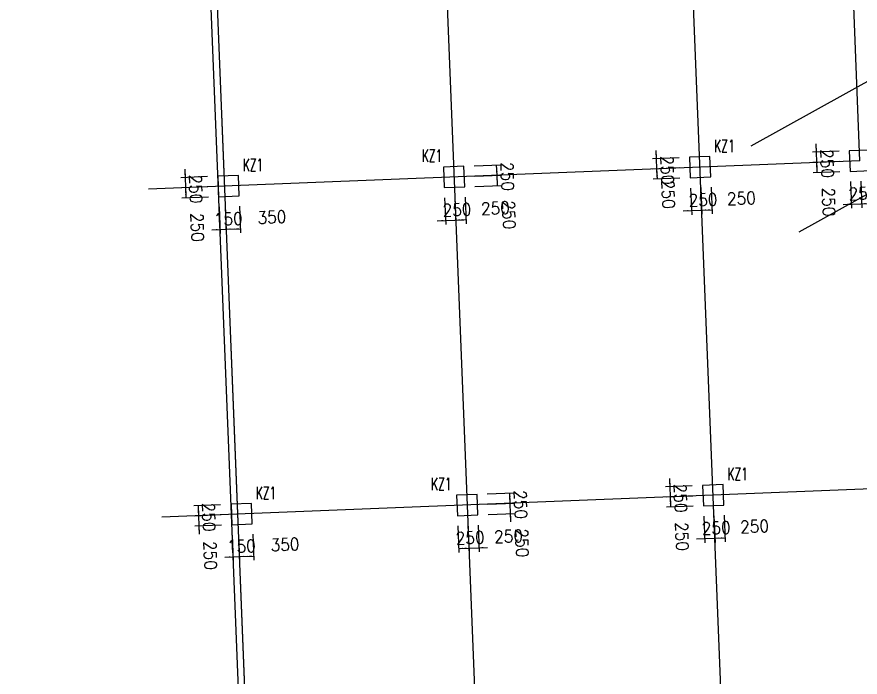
# Model space of a CAD drawing. Extents: x 387171 to 699106, y 11966 to 245688.
# Drawn here: x 476181 to 496731, y 98222 to 114309 of the extents above; entities that cross this region are included whole.
import ezdxf

# ---------------------------------------------------------------- set-up
doc = ezdxf.new("R2010")
doc.units = 0
doc.header["$LTSCALE"] = 100
doc.header["$MEASUREMENT"] = 0
for name, color, linetype in [('COLU', 7, 'Continuous'), ('DIM', 3, 'Continuous'), ('DOTE', 253, 'Continuous'), ('NUM', 7, 'Continuous'), ('Q-dote', 253, 'Continuous')]:
    doc.layers.add(name, color=color, linetype=linetype)
doc.styles.get("Standard").update_dxf_attribs({"font": 'standard'})
doc.dimstyles.get("Standard").update_dxf_attribs({"dimtxt": 300, "dimasz": 100, "dimexe": 100, "dimexo": 250, "dimgap": 100, "dimtad": 0, "dimtoh": 1, "dimdec": 0, "dimdsep": 46, "dimcen": 0.09, "dimclrt": 7, "dimadec": 0, "dimazin": 0, "dimtfac": 1, "dimtdec": 4, "dimtofl": 0, "dimtmove": 0, "dimatfit": 3, "dimfxl": 1, "dimtolj": 1, "dimtzin": 0, "dimarcsym": 0})

# ---------------------------------------------------------------- blocks, each defined once
blk = doc.blocks.new('*D1173')
at = {"layer": 'DIM', "color": 0, "linetype": 'ByBlock', "lineweight": -2}
for p, q in [((496496, 110295), (496523, 109646)), ((496746, 110305), (496772, 109656)), ((496319, 109738), (496968, 109764))]:
    blk.add_line(p, q, dxfattribs=at)
for points in [[(496519, 109746), (496419, 109725), (496418, 109758)], [(496768, 109756), (496868, 109776), (496869, 109743)]]:
    blk.add_solid(points, dxfattribs=at)
at = {"layer": 'DIM', "color": 7, "linetype": 'Continuous', "lineweight": -2, "insert": (496799, 110007), "char_height": 300, "width": 566.67, "attachment_point": 5, "rotation": 2.2988}
blk.add_mtext('250', dxfattribs=at)
blk = doc.blocks.new('*D1690')
at = {"layer": 'DIM', "color": 0, "linetype": 'ByBlock', "lineweight": -2}
for p, q in [((496227, 110785), (495577, 110759)), ((495687, 110513), (495677, 110763)), ((496237, 110535), (495587, 110509))]:
    blk.add_line(p, q, dxfattribs=at)
for points in [[(495677, 110763), (495698, 110664), (495664, 110662)], [(495687, 110513), (495666, 110612), (495700, 110614)]]:
    blk.add_solid(points, dxfattribs=at)
at = {"layer": 'DIM', "color": 7, "linetype": 'Continuous', "lineweight": -2, "insert": (495966, 109797), "char_height": 300, "width": 566.67, "attachment_point": 5, "rotation": 272.2988}
blk.add_mtext('250', dxfattribs=at)
blk = doc.blocks.new('*D1891')
at = {"layer": 'DIM', "color": 0, "linetype": 'ByBlock', "lineweight": -2}
for p, q in [((495685, 110563), (495659, 111212)), ((496217, 111035), (495567, 111009)), ((496227, 110785), (495577, 110759))]:
    blk.add_line(p, q, dxfattribs=at)
for points in [[(495667, 111013), (495646, 111112), (495680, 111113)], [(495677, 110763), (495698, 110664), (495664, 110662)]]:
    blk.add_solid(points, dxfattribs=at)
at = {"layer": 'DIM', "color": 7, "linetype": 'Continuous', "lineweight": -2, "insert": (495928, 110733), "char_height": 300, "width": 566.67, "attachment_point": 5, "rotation": 272.2988}
blk.add_mtext('250', dxfattribs=at)
blk = doc.blocks.new('*D1500')
at = {"layer": 'DIM', "color": 0, "linetype": 'ByBlock', "lineweight": -2}
for p, q in [((492849, 110149), (492875, 109499)), ((492600, 110139), (492626, 109489)), ((492422, 109581), (493071, 109607))]:
    blk.add_line(p, q, dxfattribs=at)
for points in [[(492622, 109589), (492522, 109569), (492521, 109602)], [(492871, 109599), (492971, 109620), (492972, 109587)]]:
    blk.add_solid(points, dxfattribs=at)
at = {"layer": 'DIM', "color": 7, "linetype": 'Continuous', "lineweight": -2, "insert": (492902, 109851), "char_height": 300, "width": 566.67, "attachment_point": 5, "rotation": 2.2988}
blk.add_mtext('250', dxfattribs=at)
blk = doc.blocks.new('*D2410')
at = {"layer": 'DIM', "color": 0, "linetype": 'ByBlock', "lineweight": -2}
for p, q in [((492849, 110149), (492875, 109499)), ((493099, 110159), (493125, 109509)), ((492871, 109599), (493121, 109609))]:
    blk.add_line(p, q, dxfattribs=at)
for points in [[(492871, 109599), (492971, 109620), (492972, 109587)], [(493121, 109609), (493022, 109589), (493021, 109622)]]:
    blk.add_solid(points, dxfattribs=at)
at = {"layer": 'DIM', "color": 7, "linetype": 'Continuous', "lineweight": -2, "insert": (493837, 109888), "char_height": 300, "width": 566.67, "attachment_point": 5, "rotation": 2.2988}
blk.add_mtext('250', dxfattribs=at)
blk = doc.blocks.new('*D2027')
at = {"layer": 'DIM', "color": 0, "linetype": 'ByBlock', "lineweight": -2}
for p, q in [((492330, 110628), (491680, 110602)), ((491790, 110357), (491780, 110606)), ((492340, 110379), (491690, 110353))]:
    blk.add_line(p, q, dxfattribs=at)
for points in [[(491780, 110606), (491801, 110507), (491768, 110506)], [(491790, 110357), (491770, 110456), (491803, 110457)]]:
    blk.add_solid(points, dxfattribs=at)
at = {"layer": 'DIM', "color": 7, "linetype": 'Continuous', "lineweight": -2, "insert": (492055, 109984), "char_height": 300, "width": 566.67, "attachment_point": 5, "rotation": 272.2988}
blk.add_mtext('250', dxfattribs=at)
blk = doc.blocks.new('*D2930')
at = {"layer": 'DIM', "color": 0, "linetype": 'ByBlock', "lineweight": -2}
for p, q in [((491788, 110407), (491762, 111056)), ((492320, 110878), (491670, 110852)), ((492330, 110628), (491680, 110602))]:
    blk.add_line(p, q, dxfattribs=at)
for points in [[(491770, 110856), (491750, 110955), (491783, 110957)], [(491780, 110606), (491801, 110507), (491768, 110506)]]:
    blk.add_solid(points, dxfattribs=at)
at = {"layer": 'DIM', "color": 7, "linetype": 'Continuous', "lineweight": -2, "insert": (492032, 110576), "char_height": 300, "width": 566.67, "attachment_point": 5, "rotation": 272.2988}
blk.add_mtext('250', dxfattribs=at)
blk = doc.blocks.new('*D112')
at = {"layer": 'DIM', "color": 0, "linetype": 'ByBlock', "lineweight": -2}
for p, q in [((492083, 103062), (492109, 102413)), ((492641, 102885), (491991, 102859)), ((492651, 102635), (492001, 102609))]:
    blk.add_line(p, q, dxfattribs=at)
for points in [[(492091, 102863), (492070, 102962), (492104, 102963)], [(492101, 102613), (492122, 102514), (492088, 102512)]]:
    blk.add_solid(points, dxfattribs=at)
at = {"layer": 'DIM', "color": 7, "linetype": 'Continuous', "lineweight": -2, "insert": (492353, 102583), "char_height": 300, "width": 566.67, "attachment_point": 5, "rotation": 272.2988}
blk.add_mtext('250', dxfattribs=at)
blk = doc.blocks.new('*D303')
at = {"layer": 'DIM', "color": 0, "linetype": 'ByBlock', "lineweight": -2}
for p, q in [((492651, 102635), (492001, 102609)), ((492101, 102613), (492111, 102363)), ((492661, 102385), (492011, 102359))]:
    blk.add_line(p, q, dxfattribs=at)
for points in [[(492101, 102613), (492122, 102514), (492088, 102512)], [(492111, 102363), (492090, 102462), (492124, 102464)]]:
    blk.add_solid(points, dxfattribs=at)
at = {"layer": 'DIM', "color": 7, "linetype": 'Continuous', "lineweight": -2, "insert": (492390, 101647), "char_height": 300, "width": 566.67, "attachment_point": 5, "rotation": 272.2988}
blk.add_mtext('250', dxfattribs=at)
blk = doc.blocks.new('*D4476')
at = {"layer": 'DIM', "color": 0, "linetype": 'ByBlock', "lineweight": -2}
for p, q in [((492921, 102145), (492947, 101496)), ((493170, 102155), (493196, 101506)), ((492743, 101588), (493392, 101614))]:
    blk.add_line(p, q, dxfattribs=at)
for points in [[(492943, 101596), (492843, 101575), (492842, 101608)], [(493192, 101606), (493292, 101626), (493293, 101593)]]:
    blk.add_solid(points, dxfattribs=at)
at = {"layer": 'DIM', "color": 7, "linetype": 'Continuous', "lineweight": -2, "insert": (493223, 101857), "char_height": 300, "width": 566.67, "attachment_point": 5, "rotation": 2.2988}
blk.add_mtext('250', dxfattribs=at)
blk = doc.blocks.new('*D794')
at = {"layer": 'DIM', "color": 0, "linetype": 'ByBlock', "lineweight": -2}
for p, q in [((493170, 102155), (493196, 101506)), ((493420, 102165), (493446, 101516)), ((493192, 101606), (493442, 101616))]:
    blk.add_line(p, q, dxfattribs=at)
for points in [[(493192, 101606), (493292, 101626), (493293, 101593)], [(493442, 101616), (493343, 101595), (493342, 101628)]]:
    blk.add_solid(points, dxfattribs=at)
at = {"layer": 'DIM', "color": 7, "linetype": 'Continuous', "lineweight": -2, "insert": (494158, 101895), "char_height": 300, "width": 566.67, "attachment_point": 5, "rotation": 2.2988}
blk.add_mtext('250', dxfattribs=at)
blk = doc.blocks.new('*D3605')
at = {"layer": 'DIM', "color": 0, "linetype": 'ByBlock', "lineweight": -2}
for p, q in [((481146, 102423), (480496, 102397)), ((480596, 102401), (480606, 102151)), ((481156, 102173), (480506, 102147))]:
    blk.add_line(p, q, dxfattribs=at)
for points in [[(480596, 102401), (480617, 102302), (480584, 102301)], [(480606, 102151), (480586, 102251), (480619, 102252)]]:
    blk.add_solid(points, dxfattribs=at)
at = {"layer": 'DIM', "color": 7, "linetype": 'Continuous', "lineweight": -2, "insert": (480858, 102121), "char_height": 300, "width": 566.67, "attachment_point": 5, "rotation": 272.2988}
blk.add_mtext('250', dxfattribs=at)
blk = doc.blocks.new('*D4357')
at = {"layer": 'DIM', "color": 0, "linetype": 'ByBlock', "lineweight": -2}
for p, q in [((480598, 102351), (480624, 101702)), ((481156, 102173), (480506, 102147)), ((481166, 101924), (480516, 101898))]:
    blk.add_line(p, q, dxfattribs=at)
for points in [[(480606, 102151), (480586, 102251), (480619, 102252)], [(480616, 101902), (480637, 101802), (480604, 101801)]]:
    blk.add_solid(points, dxfattribs=at)
at = {"layer": 'DIM', "color": 7, "linetype": 'Continuous', "lineweight": -2, "insert": (480895, 101186), "char_height": 300, "width": 566.67, "attachment_point": 5, "rotation": 272.2988}
blk.add_mtext('250', dxfattribs=at)
blk = doc.blocks.new('*D4546')
at = {"layer": 'DIM', "color": 0, "linetype": 'ByBlock', "lineweight": -2}
for p, q in [((486925, 101905), (486951, 101255)), ((487175, 101915), (487201, 101265)), ((486947, 101355), (487197, 101365))]:
    blk.add_line(p, q, dxfattribs=at)
for points in [[(486947, 101355), (487047, 101376), (487048, 101343)], [(487197, 101365), (487098, 101345), (487097, 101378)]]:
    blk.add_solid(points, dxfattribs=at)
at = {"layer": 'DIM', "color": 7, "linetype": 'Continuous', "lineweight": -2, "insert": (487227, 101617), "char_height": 300, "width": 566.67, "attachment_point": 5, "rotation": 2.2988}
blk.add_mtext('250', dxfattribs=at)
blk = doc.blocks.new('*D4299')
at = {"layer": 'DIM', "color": 0, "linetype": 'ByBlock', "lineweight": -2}
for p, q in [((487175, 101915), (487201, 101265)), ((487425, 101925), (487451, 101275)), ((486997, 101357), (487647, 101383))]:
    blk.add_line(p, q, dxfattribs=at)
for points in [[(487197, 101365), (487098, 101345), (487097, 101378)], [(487447, 101375), (487546, 101396), (487548, 101363)]]:
    blk.add_solid(points, dxfattribs=at)
at = {"layer": 'DIM', "color": 7, "linetype": 'Continuous', "lineweight": -2, "insert": (488163, 101654), "char_height": 300, "width": 566.67, "attachment_point": 5, "rotation": 2.2988}
blk.add_mtext('250', dxfattribs=at)
blk = doc.blocks.new('*D483')
at = {"layer": 'DIM', "color": 0, "linetype": 'ByBlock', "lineweight": -2}
for p, q in [((488222, 102007), (488196, 102656)), ((487655, 102434), (488304, 102460)), ((487665, 102185), (488314, 102211))]:
    blk.add_line(p, q, dxfattribs=at)
for points in [[(488204, 102456), (488184, 102556), (488217, 102557)], [(488214, 102207), (488235, 102107), (488202, 102106)]]:
    blk.add_solid(points, dxfattribs=at)
at = {"layer": 'DIM', "color": 7, "linetype": 'Continuous', "lineweight": -2, "insert": (488493, 101491), "char_height": 300, "width": 566.67, "attachment_point": 5, "rotation": 272.2988}
blk.add_mtext('250', dxfattribs=at)
blk = doc.blocks.new('*D255')
at = {"layer": 'DIM', "color": 0, "linetype": 'ByBlock', "lineweight": -2}
for p, q in [((487645, 102684), (488294, 102710)), ((488204, 102456), (488194, 102706)), ((487655, 102434), (488304, 102460))]:
    blk.add_line(p, q, dxfattribs=at)
for points in [[(488194, 102706), (488215, 102607), (488182, 102606)], [(488204, 102456), (488184, 102556), (488217, 102557)]]:
    blk.add_solid(points, dxfattribs=at)
at = {"layer": 'DIM', "color": 7, "linetype": 'Continuous', "lineweight": -2, "insert": (488456, 102426), "char_height": 300, "width": 566.67, "attachment_point": 5, "rotation": 272.2988}
blk.add_mtext('250', dxfattribs=at)
blk = doc.blocks.new('*D993')
at = {"layer": 'DIM', "color": 0, "linetype": 'ByBlock', "lineweight": -2}
for p, q in [((480271, 110595), (480297, 109945)), ((480829, 110417), (480180, 110391)), ((480839, 110167), (480190, 110141))]:
    blk.add_line(p, q, dxfattribs=at)
for points in [[(480279, 110395), (480259, 110494), (480292, 110496)], [(480289, 110145), (480310, 110046), (480277, 110045)]]:
    blk.add_solid(points, dxfattribs=at)
at = {"layer": 'DIM', "color": 7, "linetype": 'Continuous', "lineweight": -2, "insert": (480541, 110115), "char_height": 300, "width": 566.67, "attachment_point": 5, "rotation": 272.2988}
blk.add_mtext('250', dxfattribs=at)
blk = doc.blocks.new('*D616')
at = {"layer": 'DIM', "color": 0, "linetype": 'ByBlock', "lineweight": -2}
for p, q in [((480839, 110167), (480190, 110141)), ((480289, 110145), (480299, 109895)), ((480849, 109917), (480200, 109891))]:
    blk.add_line(p, q, dxfattribs=at)
for points in [[(480289, 110145), (480310, 110046), (480277, 110045)], [(480299, 109895), (480279, 109995), (480312, 109996)]]:
    blk.add_solid(points, dxfattribs=at)
at = {"layer": 'DIM', "color": 7, "linetype": 'Continuous', "lineweight": -2, "insert": (480578, 109180), "char_height": 300, "width": 566.67, "attachment_point": 5, "rotation": 272.2988}
blk.add_mtext('250', dxfattribs=at)
blk = doc.blocks.new('*D1514')
at = {"layer": 'DIM', "color": 0, "linetype": 'ByBlock', "lineweight": -2}
for p, q in [((481109, 109678), (481135, 109028)), ((481259, 109684), (481285, 109034)), ((480931, 109120), (481481, 109142))]:
    blk.add_line(p, q, dxfattribs=at)
for points in [[(481131, 109128), (481032, 109107), (481030, 109141)], [(481281, 109134), (481380, 109155), (481381, 109121)]]:
    blk.add_solid(points, dxfattribs=at)
at = {"layer": 'DIM', "color": 7, "linetype": 'Continuous', "lineweight": -2, "insert": (481332, 109386), "char_height": 300, "width": 476.67, "attachment_point": 5, "rotation": 2.2988}
blk.add_mtext('150', dxfattribs=at)
blk = doc.blocks.new('*D1696')
at = {"layer": 'DIM', "color": 0, "linetype": 'ByBlock', "lineweight": -2}
for p, q in [((481259, 109684), (481285, 109034)), ((481608, 109698), (481635, 109048)), ((481281, 109134), (481631, 109148))]:
    blk.add_line(p, q, dxfattribs=at)
for points in [[(481281, 109134), (481380, 109155), (481381, 109121)], [(481631, 109148), (481531, 109127), (481530, 109161)]]:
    blk.add_solid(points, dxfattribs=at)
at = {"layer": 'DIM', "color": 7, "linetype": 'Continuous', "lineweight": -2, "insert": (482396, 109429), "char_height": 300, "width": 566.67, "attachment_point": 5, "rotation": 2.2988}
blk.add_mtext('350', dxfattribs=at)
blk = doc.blocks.new('*D1310')
at = {"layer": 'DIM', "color": 0, "linetype": 'ByBlock', "lineweight": -2}
for p, q in [((486604, 109898), (486631, 109249)), ((486854, 109908), (486880, 109259)), ((486427, 109341), (487076, 109367))]:
    blk.add_line(p, q, dxfattribs=at)
for points in [[(486627, 109349), (486527, 109328), (486526, 109361)], [(486876, 109359), (486976, 109379), (486977, 109346)]]:
    blk.add_solid(points, dxfattribs=at)
at = {"layer": 'DIM', "color": 7, "linetype": 'Continuous', "lineweight": -2, "insert": (486907, 109610), "char_height": 300, "width": 566.67, "attachment_point": 5, "rotation": 2.2988}
blk.add_mtext('250', dxfattribs=at)
blk = doc.blocks.new('*D2235')
at = {"layer": 'DIM', "color": 0, "linetype": 'ByBlock', "lineweight": -2}
for p, q in [((486854, 109908), (486880, 109259)), ((487104, 109918), (487130, 109269)), ((486876, 109359), (487126, 109369))]:
    blk.add_line(p, q, dxfattribs=at)
for points in [[(486876, 109359), (486976, 109379), (486977, 109346)], [(487126, 109369), (487027, 109348), (487026, 109381)]]:
    blk.add_solid(points, dxfattribs=at)
at = {"layer": 'DIM', "color": 7, "linetype": 'Continuous', "lineweight": -2, "insert": (487842, 109648), "char_height": 300, "width": 566.67, "attachment_point": 5, "rotation": 2.2988}
blk.add_mtext('250', dxfattribs=at)
blk = doc.blocks.new('*D1836')
at = {"layer": 'DIM', "color": 0, "linetype": 'ByBlock', "lineweight": -2}
for p, q in [((487334, 110428), (487983, 110454)), ((487893, 110200), (487883, 110450)), ((487344, 110178), (487993, 110204))]:
    blk.add_line(p, q, dxfattribs=at)
for points in [[(487883, 110450), (487904, 110351), (487871, 110349)], [(487893, 110200), (487873, 110299), (487906, 110301)]]:
    blk.add_solid(points, dxfattribs=at)
at = {"layer": 'DIM', "color": 7, "linetype": 'Continuous', "lineweight": -2, "insert": (488172, 109484), "char_height": 300, "width": 566.67, "attachment_point": 5, "rotation": 272.2988}
blk.add_mtext('250', dxfattribs=at)
blk = doc.blocks.new('*D2761')
at = {"layer": 'DIM', "color": 0, "linetype": 'ByBlock', "lineweight": -2}
for p, q in [((487324, 110678), (487973, 110704)), ((487883, 110450), (487873, 110700)), ((487334, 110428), (487983, 110454))]:
    blk.add_line(p, q, dxfattribs=at)
for points in [[(487873, 110700), (487894, 110601), (487861, 110599)], [(487883, 110450), (487863, 110549), (487896, 110551)]]:
    blk.add_solid(points, dxfattribs=at)
at = {"layer": 'DIM', "color": 7, "linetype": 'Continuous', "lineweight": -2, "insert": (488135, 110420), "char_height": 300, "width": 566.67, "attachment_point": 5, "rotation": 272.2988}
blk.add_mtext('250', dxfattribs=at)
blk = doc.blocks.new('*D2089')
at = {"layer": 'DIM', "color": 0, "linetype": 'ByBlock', "lineweight": -2}
for p, q in [((481430, 101684), (481455, 101052)), ((481580, 101690), (481605, 101058)), ((481251, 101144), (481801, 101166))]:
    blk.add_line(p, q, dxfattribs=at)
for points in [[(481451, 101152), (481352, 101131), (481351, 101165)], [(481601, 101158), (481700, 101179), (481702, 101145)]]:
    blk.add_solid(points, dxfattribs=at)
at = {"layer": 'DIM', "color": 7, "linetype": 'Continuous', "lineweight": -2, "insert": (481652, 101410), "char_height": 300, "width": 476.67, "attachment_point": 5, "rotation": 2.2988}
blk.add_mtext('150', dxfattribs=at)
blk = doc.blocks.new('*D4331')
at = {"layer": 'DIM', "color": 0, "linetype": 'ByBlock', "lineweight": -2}
for p, q in [((481580, 101690), (481605, 101058)), ((481929, 101704), (481955, 101072)), ((481601, 101158), (481951, 101172))]:
    blk.add_line(p, q, dxfattribs=at)
for points in [[(481601, 101158), (481700, 101179), (481702, 101145)], [(481951, 101172), (481851, 101151), (481850, 101185)]]:
    blk.add_solid(points, dxfattribs=at)
at = {"layer": 'DIM', "color": 7, "linetype": 'Continuous', "lineweight": -2, "insert": (482716, 101453), "char_height": 300, "width": 566.67, "attachment_point": 5, "rotation": 2.2988}
blk.add_mtext('350', dxfattribs=at)
blk = doc.blocks.new('1')
at = {"layer": 'DOTE'}
blk.add_line((458698, 592855), (587451, 458371), dxfattribs=at)
blk = doc.blocks.new('后浇带现场')
at = {"layer": 'Q-dote'}
blk.add_line((659263, 761135), (666731, 575100), dxfattribs=at)
at = {"color": 1, "lineweight": 30, "rotation": 318.5460777723208}
blk.add_blockref('1', (-77006, 620463), dxfattribs=at)

msp = doc.modelspace()

# ---------------------------------------------------------------- linework, layer by layer
at = {"color": 6, "lineweight": 30}
msp.add_lwpolyline([(476181.3, 232428.8), (494258.1, 233154.4), (494258.1, 231537.9), (540808.1, 231537.9), (540808.1, 232387.9), (590208.1, 232387.9), (590208.1, 232187.9), (593108.1, 232187.9), (593108.1, 230737.9), (608058.1, 230737.9), (608058.1, 231687.9), (648158.1, 231687.9), (648158.1, 230737.9), (657058.1, 230737.9), (657158.1, 196187.9), (658248.2, 196187.9), (663075.9, 83077.9), (659946, 47787.8), (654318.1, 48286.9), (653832.2, 42808.4), (496133.5, 56794.9), (482757.4, 68610.1), (476181.3, 232428.8)], dxfattribs=at)
at = {"layer": 'COLU'}
for points in [[(496486.5, 110545.1), (496986.1, 110565.2), (496966, 111064.8), (496466.4, 111044.7)], [(492589.6, 110388.7), (493089.2, 110408.8), (493069.1, 110908.4), (492569.5, 110888.3)], [(486594.4, 110148), (487094, 110168.1), (487074, 110667.7), (486574.4, 110647.6)], [(481098.9, 109927.4), (481598.5, 109947.5), (481578.4, 110447.1), (481078.8, 110427)], [(492910.5, 102395.1), (493410.1, 102415.2), (493390, 102914.8), (492890.4, 102894.7)], [(486915.3, 102154.6), (487414.9, 102174.6), (487394.8, 102674.2), (486895.3, 102654.2)], [(481419.7, 101933.8), (481919.3, 101953.9), (481899.3, 102453.4), (481399.7, 102433.4)]]:
    msp.add_lwpolyline(points, close=True, dxfattribs=at)
at = {"layer": 'DOTE'}
for p, q in [((495323.3, 48523.1), (487855.3, 234558.3)), ((481860.1, 234317.6), (489328.1, 48282.5)), ((476264.6, 234093), (483732.6, 48057.9)), ((496726.2, 110805), (496492.5, 116626.3)), ((494077.3, 111167.2), (503502.6, 116401.5)), ((495242.5, 109069), (504667.8, 114303.3)), ((496726.2, 110805), (479392.8, 110109.2)), ((506289.7, 103182.4), (479713.7, 102115.6))]:
    msp.add_line(p, q, dxfattribs=at)

# ---------------------------------------------------------------- block references
at = {"color": 3, "lineweight": 30}
msp.add_blockref('后浇带现场', (-182998.7, -527042.1), dxfattribs=at)

# ---------------------------------------------------------------- texts
at = {"layer": 'NUM', "color": 200, "width": 0.7}
for p in [(493175.2, 111014.4), (486050, 110773.8), (481684.5, 110553.2), (493496.1, 103020.9), (486273, 102780.3), (482001.3, 102559.5)]:
    msp.add_text('KZ1', height=300, dxfattribs=at).set_placement(p)

# ---------------------------------------------------------------- dimensions: what is measured, and where the dimension line sits
at = {"layer": 'DIM', "color": 200}
for p1, p2, distance, picture, middle in [((496476.4, 110794.9), (496466.4, 111044.7), 800, '*D1891', (495908.1, 111240.6)), ((492579.6, 110638.5), (492569.5, 110888.3), 800, '*D2930', (492011.2, 111084.1)), ((487084, 110417.9), (487074, 110667.7), -800, '*D2761', (488114.4, 110927.7)), ((496486.5, 110545.1), (496476.4, 110794.9), 800, '*D1690', (495945.7, 110305.2)), ((481078.8, 110427), (481088.8, 110177.2), -800, '*D993', (480520.5, 110622.9)), ((492589.6, 110388.7), (492579.6, 110638.5), 800, '*D2027', (492035, 110491.5)), ((487094, 110168.1), (487084, 110417.9), -800, '*D1836', (488151.9, 109992.3)), ((492589.6, 110388.7), (492839.4, 110398.7), -800, '*D1500', (492393.8, 109830.4)), ((492839.4, 110398.7), (493089.2, 110408.8), -800, '*D2410', (493329.2, 109868)), ((496486.5, 110545.1), (496736.3, 110555.2), -800, '*D1173', (496290.6, 109986.8)), ((481088.8, 110177.2), (481098.9, 109927.4), -800, '*D616', (480558, 109687.5)), ((486594.4, 110148), (486844.2, 110158.1), -800, '*D1310', (486398.6, 109589.7)), ((486844.2, 110158.1), (487094, 110168.1), -800, '*D2235', (487334, 109627.3)), ((481248.7, 109933.5), (481598.5, 109947.5), -800, '*D1696', (481838.4, 109406.7)), ((481098.9, 109927.4), (481248.7, 109933.5), -800, '*D1514', (480919.2, 109369.8)), ((492890.4, 102894.7), (492900.5, 102644.9), -800, '*D112', (492332.1, 103090.6)), ((487404.9, 102424.3), (487394.8, 102674.2), -800, '*D255', (488435.3, 102934.2)), ((481395.7, 102433.4), (481405.7, 102183.5), -800, '*D3605', (480837.4, 102629.2)), ((487414.9, 102174.6), (487404.9, 102424.3), -800, '*D483', (488472.8, 101998.8)), ((492900.5, 102644.9), (492910.5, 102395.1), -800, '*D303', (492369.7, 102155.2)), ((481405.7, 102183.5), (481415.7, 101933.8), -800, '*D4357', (480874.9, 101693.8)), ((492910.5, 102395.1), (493160.3, 102405.2), -800, '*D4476', (492714.6, 101836.8)), ((493160.3, 102405.2), (493410.1, 102415.2), -800, '*D794', (493650, 101874.4)), ((486915.3, 102154.6), (487165.1, 102164.6), -800, '*D4546', (486719.5, 101596.3)), ((487165.1, 102164.6), (487414.9, 102174.6), -800, '*D4299', (487654.9, 101633.8)), ((481419.7, 101933.8), (481569.6, 101939.8), -782.5, '*D2089', (481239.3, 101393.7))]:
    dim = msp.add_aligned_dim(p1=p1, p2=p2, distance=distance, dimstyle='Standard', dxfattribs=at)
    dim.commit()
    dim.dimension.update_dxf_attribs({"geometry": picture, "text_midpoint": middle})
dim = msp.add_linear_dim(base=(481950.7, 101172), p1=(481569.6, 101939.8), p2=(481919.3, 101953.9), angle=182.29877, dimstyle='Standard', dxfattribs=at)
dim.commit()
dim.dimension.update_dxf_attribs({"geometry": '*D4331', "text_midpoint": (482158.6, 101430.6)})

doc.saveas('drawing.dxf')
